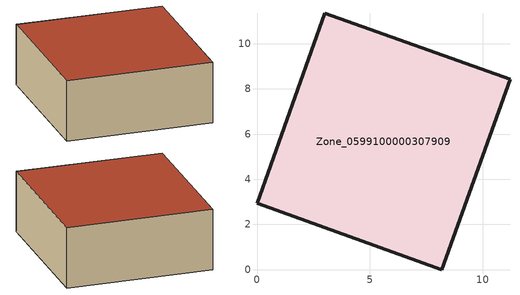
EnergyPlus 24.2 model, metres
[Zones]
Zone_0599100000307909
 floor ground (C_G): 3.01,11.35 11.2,8.44 8.19,0 0,2.93 z0
 wall outside (C_F): 11.2,8.44 3.01,11.35 0,2.93 8.19,0 11.2,8.44 z0:3.66
 roof outside (C_R): 0,2.93 8.19,0 11.2,8.44 3.01,11.35 z3.66
[BUILDING]
Pand.0599100000307909: North Axis=0; Terrain=City; Loads Convergence Tolerance Value=0.04; Temperature Convergence Tolerance Value=0.4; Solar Distribution=FullExterior; Maximum Number of Warmup Days=25; Minimum Number of Warmup Days=1
[Site:Location]
Rotterdam.The.Hague.AP_ZH_NLD Design_Conditions: Latitude=51.96; Longitude=4.45; Time Zone=1; Elevation=-4.5
[SITE:GROUNDTEMPERATURE:BUILDINGSURFACE]
18, 18, 18, 18, 18, 18, 18, 18, 18, 18, 18, 18
[MATERIAL] Thermal Absorptance=0.9; Solar Absorptance=0.7; Visible Absorptance=0.7
Name | Roughness | Thickness | Conductivity | Density | Specific Heat
G.TC.1946-1964 | MediumSmooth | 0.15 | 1 | 540 | 1210
F.TC.1946-1964 | Rough | 0.3 | 0.857143 | 1920 | 840
R.TC.1946-1964 | MediumRough | 0.2 | 0.235294 | 1500 | 1000
[CONSTRUCTION]
C_G: G.TC.1946-1964
C_F: F.TC.1946-1964
C_R: R.TC.1946-1964
[ZONE]
Zone_0599100000307909: Type=1; Multiplier=1; Ceiling Height=Autocalculate; Volume=Autocalculate; Floor Area=autocalculate; Part of Total Floor Area=Yes
[ZONEINFILTRATION:DESIGNFLOWRATE]
Infil_Zone_0599100000307909: Zone or ZoneList or Space or SpaceList=Zone_0599100000307909; Schedule=AlwaysOn; Design Flow Rate Calculation Method=Flow/Area; Flow Rate per Floor Area=0.003; Constant Term Coefficient=1; Temperature Term Coefficient=0; Velocity Term Coefficient=0; Velocity Squared Term Coefficient=0
[HVACTEMPLATE:ZONE:IDEALLOADSAIRSYSTEM]
Zone_0599100000307909: Maximum Heating Supply Air Temperature=50; Minimum Cooling Supply Air Temperature=13; Maximum Heating Supply Air Humidity Ratio=0.0156; Minimum Cooling Supply Air Humidity Ratio=0.0077; Heating Limit=NoLimit; Cooling Limit=NoLimit; Dehumidification Control Type=ConstantSensibleHeatRatio; Cooling Sensible Heat Ratio=0.7; Dehumidification Setpoint=60; Humidification Control Type=None; Humidification Setpoint=30; Outdoor Air Method=None; Outdoor Air Flow Rate per Person=0.00944; Outdoor Air Flow Rate per Zone Floor Area=0; Outdoor Air Flow Rate per Zone=0; Demand Controlled Ventilation Type=None; Outdoor Air Economizer Type=NoEconomizer; Heat Recovery Type=None; Sensible Heat Recovery Effectiveness=0.7; Latent Heat Recovery Effectiveness=0.65
[ZONECONTROL:THERMOSTAT]
ThermostatControl_Zone_0599100000307909: Zone or ZoneList=Zone_0599100000307909; Control Type Schedule=DualSetpointControlType; Control 1=Thermostat_Zone_0599100000307909; Temperature Difference Between Cutout And Setpoint=0
[THERMOSTATSETPOINT:DUALSETPOINT]
Thermostat_Zone_0599100000307909: Heating Setpoint Temperature Schedule=HeatingSetpoint_Zone_0599100000307909; Cooling Setpoint Temperature Schedule=CoolingSetpoint_Zone_0599100000307909
[SCHEDULE:COMPACT]
HeatingSetpoint_Zone_0599100000307909: Through: 12/31, For: AllDays, Until: 24:00, 21
CoolingSetpoint_Zone_0599100000307909: Through: 12/31, For: AllDays, Until: 24:00, 24
DualSetpointControlType: Through: 12/31, For: AllDays, Until: 24:00, 4
AlwaysOn: Through: 12/31, For: AllDays, Until: 24:00, 1
